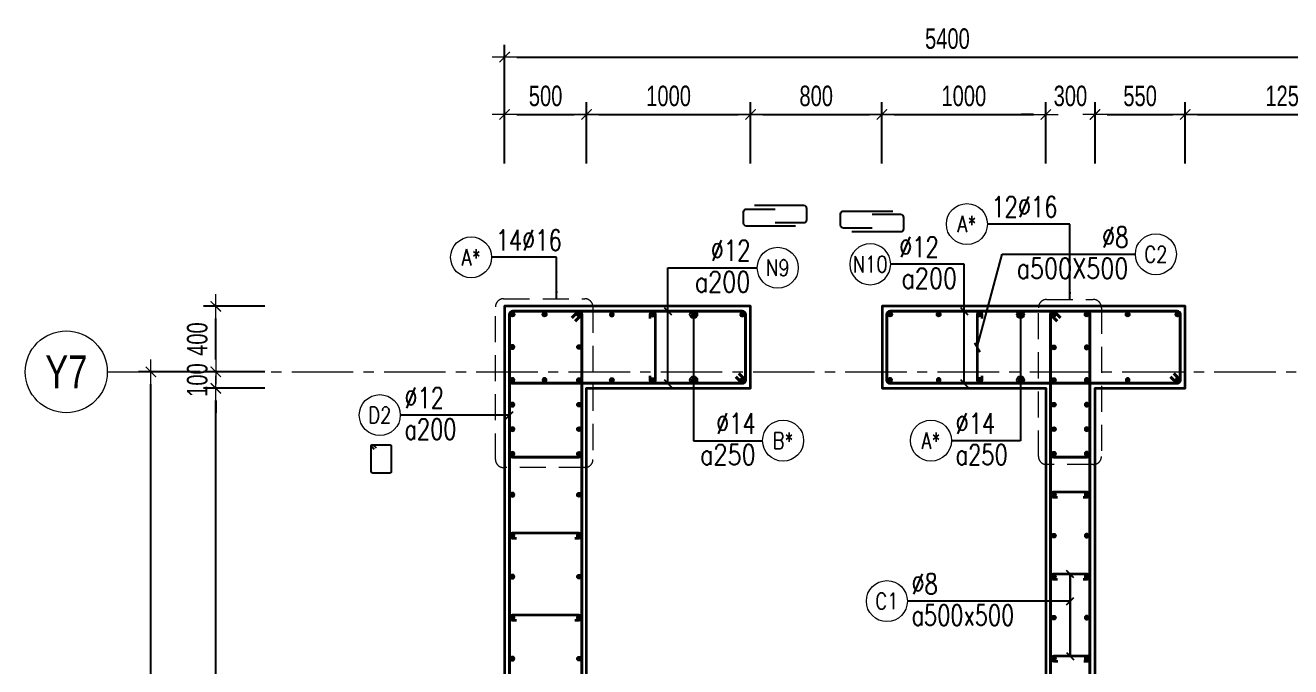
# Model space of a CAD drawing. Header units: millimetres. Extents: x 988833 to 1318015, y -9365 to 47591.
# Drawn here: x 1234151 to 1241867, y 42534 to 46448 of the extents above; entities that cross this region are included whole.
import ezdxf
from ezdxf.enums import TextEntityAlignment as Align

# ---------------------------------------------------------------- set-up
doc = ezdxf.new("R2010")
doc.units = ezdxf.units.MM
doc.header["$MEASUREMENT"] = 0
doc.linetypes.add('HIDDEN2', pattern=[4.7625, 3.175, -1.5875])
doc.linetypes.add('OF_Grid_1$0$CENTER2', pattern=[1.125, 0.75, -0.125, 0.125, -0.125])
doc.layers.get('0').update_dxf_attribs({"lineweight": 20})
doc.layers.get('Defpoints').update_dxf_attribs({"color": 151, "lineweight": 9})
for name, color, linetype, lineweight in [('KC-LEADER', 153, 'Continuous', 18), ('KC-THEP', 6, 'Continuous', 40), ('NDC_S_DIM', 1, 'Continuous', 15), ('NDC_S_HIDDEN', 8, 'HIDDEN2', 13), ('NDC_S_LEADER', 1, 'Continuous', 15), ('NDC_S_REBAR', 4, 'Continuous', 35), ('NDC_S_STIRRUP', 4, 'Continuous', 40), ('NDC_S_VN TEXT', 7, 'Continuous', 20), ('NDC_S_WALL', 6, 'Continuous', 35), ('OF_Core wall_1.2(B1-19F)$0$NDC_S_WALL', 6, 'Continuous', 35), ('OF_Grid_1$0$NDC_S_AXIS', 5, 'OF_Grid_1$0$CENTER2', 13), ('OF_Grid_1$0$NDC_S_SYMBOL', 1, 'Continuous', 15), ('OF_Grid_1$0$NDC_S_TEXT SYMBOL', 7, 'Continuous', 20)]:
    doc.layers.add(name, color=color, linetype=linetype, lineweight=lineweight)
doc.layers.add('Leader', color=6, linetype='Continuous')
doc.layers.add('Ligature', color=1, linetype='Continuous')
doc.styles.add('NDC_DIM', font='', dxfattribs={"width": 0.75})
doc.styles.add('NDC_EN TXT', font='romans.shx', dxfattribs={"width": 0.8})
doc.styles.add('OF_Grid_1$0$NDC_ANNO', font='', dxfattribs={"width": 0.8})
doc.styles.get('NDC_DIM').set_extended_font_data('Dotum')
doc.styles.get('OF_Grid_1$0$NDC_ANNO').set_extended_font_data('Dotum')
doc.dimstyles.new('NDC_dim_30', dxfattribs={"dimscale": 30, "dimtxt": 2.5, "dimasz": 1.5, "dimexe": 1.5, "dimexo": 2.5, "dimgap": 1, "dimtad": 1, "dimdec": 0, "dimzin": 0, "dimdsep": 46, "dimtxsty": 'NDC_DIM', "dimblk": 'DIMMARK', "dimcen": 0.09, "dimdle": 1.2, "dimclrd": 1, "dimclre": 1, "dimclrt": 3, "dimadec": 0, "dimazin": 0, "dimtfac": 1, "dimtdec": 0, "dimtix": 1, "dimtofl": 0, "dimtmove": 0, "dimatfit": 3, "dimfxl": 6, "dimfxlon": 1, "dimtolj": 1, "dimtzin": 0, "dimarcsym": 0})
doc.dimstyles.new('NDC_dim_50', dxfattribs={"dimscale": 50, "dimtxt": 2.5, "dimasz": 1.5, "dimexe": 1.5, "dimexo": 2.5, "dimgap": 1, "dimtad": 1, "dimdec": 0, "dimzin": 0, "dimdsep": 46, "dimtxsty": 'NDC_DIM', "dimblk": 'DIMMARK', "dimcen": 0.09, "dimdle": 1.2, "dimclrd": 1, "dimclre": 1, "dimclrt": 3, "dimadec": 0, "dimazin": 0, "dimtfac": 1, "dimtdec": 0, "dimtix": 1, "dimtofl": 0, "dimtmove": 0, "dimatfit": 3, "dimfxl": 6, "dimfxlon": 1, "dimtolj": 1, "dimtzin": 0, "dimarcsym": 0})

# ---------------------------------------------------------------- blocks, each defined once
blk = doc.blocks.new('THEP')
at = {"layer": 'KC-LEADER', "color": 6}
blk.add_circle((0, 0), 14, dxfattribs=at)
at = {"layer": 'KC-THEP'}
for p, q in [((-14, 0), (14, 0)), ((9.9, 9.9), (-9.9, -9.9)), ((-9.9, 9.9), (9.9, -9.9)), ((0, 14), (0, -14))]:
    blk.add_line(p, q, dxfattribs=at)
blk = doc.blocks.new('DIMMARK')
at = {"layer": 'NDC_S_DIM', "color": 1}
blk.add_line((-1.5, 0), (1, 0), dxfattribs=at)
at = {"layer": 'NDC_S_DIM', "color": 2, "const_width": 0.1}
blk.add_lwpolyline([(-0.42, -0.42), (0.42, 0.42)], dxfattribs=at)
blk = doc.blocks.new('*U13')
blk.add_circle((-2.5, 0), 2.5)
at = {"layer": 'NDC_S_VN TEXT', "color": 3, "style": 'NDC_EN TXT', "width": 0.75}
blk.add_attdef('DK1', (0.5, 0.85), '', height=2.5, dxfattribs=at)
at = {"layer": 'NDC_S_VN TEXT', "color": 7, "style": 'NDC_EN TXT', "width": 0.8}
blk.add_attdef('SH2', text='', height=2, dxfattribs=at).set_placement((-2.5, 0), align=Align.MIDDLE)
blk = doc.blocks.new('*U10')
blk.add_circle((2.5, 0), 2.5)
at = {"layer": 'NDC_S_VN TEXT', "color": 3, "style": 'NDC_EN TXT'}
for tag, width, p in [('DK2', 0.75, (-0.85, 0.85)), ('KC2', 0.8, (-0.85, -2.97))]:
    blk.add_attdef(tag, text='', height=2.5, dxfattribs=dict(at, width=width)).set_placement(p, align=Align.RIGHT)
at = {"layer": 'NDC_S_VN TEXT', "color": 7, "style": 'NDC_EN TXT', "width": 0.8}
blk.add_attdef('SH3', text='', height=2, dxfattribs=at).set_placement((2.5, 0), align=Align.MIDDLE)
blk = doc.blocks.new('*U11')
blk.add_circle((-2.5, 0), 2.5)
at = {"layer": 'NDC_S_VN TEXT', "color": 3, "style": 'NDC_EN TXT', "width": 0.75}
for tag, p in [('DK1', (0.5, 0.85)), ('KC1', (0.5, -2.97))]:
    blk.add_attdef(tag, p, '', height=2.5, dxfattribs=at)
at = {"layer": 'NDC_S_VN TEXT', "color": 7, "style": 'NDC_EN TXT', "width": 0.8}
blk.add_attdef('SH2', text='', height=2, dxfattribs=at).set_placement((-2.5, 0), align=Align.MIDDLE)
blk = doc.blocks.new('*U1029')
at = {"layer": 'KC-THEP', "rotation": 9.668564436380946}
blk.add_blockref('THEP', (-100, 0), dxfattribs=at)
at = {"layer": 'KC-THEP', "xscale": -1, "rotation": 350.3314355636191}
blk.add_blockref('THEP', (100, 0), dxfattribs=at)
blk = doc.blocks.new('*U1028')
at = {"layer": 'OF_Core wall_1.2(B1-19F)$0$NDC_S_WALL', "color": 0, "linetype": 'ByBlock', "lineweight": -2, "transparency": 16777216}
for p in [(0, 0), (0, -250), (0, -500), (0, -750), (0, -1000)]:
    blk.add_blockref('*U1029', p, dxfattribs=at)
blk = doc.blocks.new('A$C72321851')
at = {"layer": 'Ligature'}
for points in [[(-60.9, -129.3), (-60.9, 170.9, -0.414214), (-43.3, 188.5), (25.8, 188.5, -0.414214), (43.4, 170.9), (43.4, -4.3)], [(-39.7, -4.3), (-39.7, -179.5, 0.414214), (-22.1, -197.1), (47, -197.1, 0.414214), (64.6, -179.5), (64.6, 120.7)]]:
    blk.add_lwpolyline(points, format="xyb", dxfattribs=at)
blk = doc.blocks.new('*U12')
blk.add_circle((-2.5, 0), 2.5)
at = {"layer": 'NDC_S_VN TEXT', "color": 3, "style": 'NDC_EN TXT', "width": 0.75}
for tag, p in [('DK1', (0.5, 0.85)), ('KC1', (0.5, -2.97))]:
    blk.add_attdef(tag, p, '', height=2.5, dxfattribs=at)
at = {"layer": 'NDC_S_VN TEXT', "color": 7, "style": 'NDC_EN TXT', "width": 0.8}
blk.add_attdef('SH2', text='', height=2, dxfattribs=at).set_placement((-2.5, 0), align=Align.MIDDLE)
blk = doc.blocks.new('*U55')
at = {"layer": 'OF_Grid_1$0$NDC_S_SYMBOL'}
blk.add_line((5, 0), (9, 0), dxfattribs=at)
blk.add_circle((0, 0), 5, dxfattribs=at)
at = {"layer": 'OF_Grid_1$0$NDC_S_TEXT SYMBOL', "color": 7, "style": 'OF_Grid_1$0$NDC_ANNO', "width": 0.8}
blk.add_attdef('GRID', text='', height=4, rotation=270, dxfattribs=at).set_placement((0, 0), align=Align.MIDDLE)
blk = doc.blocks.new('*D1110')
at = {"layer": 'Defpoints', "color": 0, "ltscale": 200, "transparency": 16777216}
for p in [(1242473.6, 46253.2), (1237073.6, 44729.1), (1242473.6, 44111.5)]:
    blk.add_point(p, dxfattribs=at)
at = {"layer": 'NDC_S_DIM', "color": 1, "lineweight": -2, "ltscale": 200, "transparency": 16777216}
for p, q in [((1237073.6, 45953.2), (1237073.6, 46328.2)), ((1242473.6, 45953.2), (1242473.6, 46328.2)), ((1237148.6, 46253.2), (1242398.6, 46253.2))]:
    blk.add_line(p, q, dxfattribs=at)
at = {"layer": 'NDC_S_DIM', "color": 1, "lineweight": -2, "ltscale": 200, "transparency": 16777216, "xscale": 75, "yscale": 75, "zscale": 75, "rotation": 180}
blk.add_blockref('DIMMARK', (1237073.6, 46253.2), dxfattribs=at)
at = {"layer": 'NDC_S_DIM', "color": 1, "lineweight": -2, "ltscale": 200, "transparency": 16777216, "xscale": 75, "yscale": 75, "zscale": 75}
blk.add_blockref('DIMMARK', (1242473.6, 46253.2), dxfattribs=at)
at = {"layer": 'NDC_S_DIM', "color": 3, "ltscale": 200, "transparency": 16777216, "insert": (1239773.6, 46365.8), "char_height": 125, "attachment_point": 5, "style": 'NDC_DIM'}
blk.add_mtext('\\A1;5400', dxfattribs=at)
blk = doc.blocks.new('*D1112')
at = {"layer": 'Defpoints', "color": 0, "ltscale": 200, "transparency": 16777216}
for p in [(1234916.3, 44332.9), (1237317.1, 44332.9), (1237317.2, 32733.2)]:
    blk.add_point(p, dxfattribs=at)
at = {"layer": 'NDC_S_DIM', "color": 1, "lineweight": -2, "ltscale": 200, "transparency": 16777216}
for p, q in [((1235216.3, 44332.9), (1234841.3, 44332.9)), ((1234916.3, 32808.2), (1234916.3, 44257.9)), ((1235216.3, 32733.2), (1234841.3, 32733.2))]:
    blk.add_line(p, q, dxfattribs=at)
at = {"layer": 'NDC_S_DIM', "color": 1, "lineweight": -2, "ltscale": 200, "transparency": 16777216, "xscale": 75, "yscale": 75, "zscale": 75}
for p, rotation in [((1234916.3, 44332.9), 90), ((1234916.3, 32733.2), 270)]:
    blk.add_blockref('DIMMARK', p, dxfattribs=dict(at, rotation=rotation))
at = {"layer": 'NDC_S_DIM', "color": 3, "ltscale": 200, "transparency": 16777216, "insert": (1234803.7, 38533.1), "char_height": 125, "attachment_point": 5, "rotation": 90, "style": 'NDC_DIM'}
blk.add_mtext('\\A1;11600', dxfattribs=at)
blk = doc.blocks.new('*D1072')
at = {"layer": 'Defpoints', "color": 0, "ltscale": 200, "transparency": 16777216}
for p in [(1237573.6, 45903.5), (1237073.6, 44432.9), (1237573.6, 44232.9)]:
    blk.add_point(p, dxfattribs=at)
at = {"layer": 'NDC_S_DIM', "color": 1, "lineweight": -2, "ltscale": 200, "transparency": 16777216}
for p, q in [((1237073.6, 45603.5), (1237073.6, 45978.5)), ((1237573.6, 45603.5), (1237573.6, 45978.5)), ((1237148.6, 45903.5), (1237498.6, 45903.5))]:
    blk.add_line(p, q, dxfattribs=at)
at = {"layer": 'NDC_S_DIM', "color": 1, "lineweight": -2, "ltscale": 200, "transparency": 16777216, "xscale": 75, "yscale": 75, "zscale": 75, "rotation": 180}
blk.add_blockref('DIMMARK', (1237073.6, 45903.5), dxfattribs=at)
at = {"layer": 'NDC_S_DIM', "color": 1, "lineweight": -2, "ltscale": 200, "transparency": 16777216, "xscale": 75, "yscale": 75, "zscale": 75}
blk.add_blockref('DIMMARK', (1237573.6, 45903.5), dxfattribs=at)
at = {"layer": 'NDC_S_DIM', "color": 3, "ltscale": 200, "transparency": 16777216, "insert": (1237323.6, 46016.1), "char_height": 125, "attachment_point": 5, "style": 'NDC_DIM'}
blk.add_mtext('\\A1;500', dxfattribs=at)
blk = doc.blocks.new('*D1073')
at = {"layer": 'Defpoints', "color": 0, "ltscale": 200, "transparency": 16777216}
for p in [(1238573.5, 45903.5), (1237573.6, 44232.9), (1238573.5, 44232.9)]:
    blk.add_point(p, dxfattribs=at)
at = {"layer": 'NDC_S_DIM', "color": 1, "lineweight": -2, "ltscale": 200, "transparency": 16777216}
for p, q in [((1237573.6, 45603.5), (1237573.6, 45978.5)), ((1238573.5, 45603.5), (1238573.5, 45978.5)), ((1237648.6, 45903.5), (1238498.5, 45903.5))]:
    blk.add_line(p, q, dxfattribs=at)
at = {"layer": 'NDC_S_DIM', "color": 1, "lineweight": -2, "ltscale": 200, "transparency": 16777216, "xscale": 75, "yscale": 75, "zscale": 75, "rotation": 180}
blk.add_blockref('DIMMARK', (1237573.6, 45903.5), dxfattribs=at)
at = {"layer": 'NDC_S_DIM', "color": 1, "lineweight": -2, "ltscale": 200, "transparency": 16777216, "xscale": 75, "yscale": 75, "zscale": 75}
blk.add_blockref('DIMMARK', (1238573.5, 45903.5), dxfattribs=at)
at = {"layer": 'NDC_S_DIM', "color": 3, "ltscale": 200, "transparency": 16777216, "insert": (1238073.5, 46016.1), "char_height": 125, "attachment_point": 5, "style": 'NDC_DIM'}
blk.add_mtext('\\A1;1000', dxfattribs=at)
blk = doc.blocks.new('*D1074')
at = {"layer": 'Defpoints', "color": 0, "ltscale": 200, "transparency": 16777216}
for p in [(1239373.8, 45903.5), (1238573.5, 44232.9), (1239373.8, 44232.9)]:
    blk.add_point(p, dxfattribs=at)
at = {"layer": 'NDC_S_DIM', "color": 1, "lineweight": -2, "ltscale": 200, "transparency": 16777216}
for p, q in [((1238573.5, 45603.5), (1238573.5, 45978.5)), ((1239373.8, 45603.5), (1239373.8, 45978.5)), ((1238648.5, 45903.5), (1239298.8, 45903.5))]:
    blk.add_line(p, q, dxfattribs=at)
at = {"layer": 'NDC_S_DIM', "color": 1, "lineweight": -2, "ltscale": 200, "transparency": 16777216, "xscale": 75, "yscale": 75, "zscale": 75, "rotation": 180}
blk.add_blockref('DIMMARK', (1238573.5, 45903.5), dxfattribs=at)
at = {"layer": 'NDC_S_DIM', "color": 1, "lineweight": -2, "ltscale": 200, "transparency": 16777216, "xscale": 75, "yscale": 75, "zscale": 75}
blk.add_blockref('DIMMARK', (1239373.8, 45903.5), dxfattribs=at)
at = {"layer": 'NDC_S_DIM', "color": 3, "ltscale": 200, "transparency": 16777216, "insert": (1238973.6, 46016.1), "char_height": 125, "attachment_point": 5, "style": 'NDC_DIM'}
blk.add_mtext('\\A1;800', dxfattribs=at)
blk = doc.blocks.new('*D1075')
at = {"layer": 'Defpoints', "color": 0, "ltscale": 200, "transparency": 16777216}
for p in [(1240373.6, 45903.5), (1239373.8, 44232.9), (1240373.6, 44232.9)]:
    blk.add_point(p, dxfattribs=at)
at = {"layer": 'NDC_S_DIM', "color": 1, "lineweight": -2, "ltscale": 200, "transparency": 16777216}
for p, q in [((1239373.8, 45603.5), (1239373.8, 45978.5)), ((1240373.6, 45603.5), (1240373.6, 45978.5)), ((1239448.8, 45903.5), (1240298.6, 45903.5))]:
    blk.add_line(p, q, dxfattribs=at)
at = {"layer": 'NDC_S_DIM', "color": 1, "lineweight": -2, "ltscale": 200, "transparency": 16777216, "xscale": 75, "yscale": 75, "zscale": 75, "rotation": 180}
blk.add_blockref('DIMMARK', (1239373.8, 45903.5), dxfattribs=at)
at = {"layer": 'NDC_S_DIM', "color": 1, "lineweight": -2, "ltscale": 200, "transparency": 16777216, "xscale": 75, "yscale": 75, "zscale": 75}
blk.add_blockref('DIMMARK', (1240373.6, 45903.5), dxfattribs=at)
at = {"layer": 'NDC_S_DIM', "color": 3, "ltscale": 200, "transparency": 16777216, "insert": (1239873.7, 46016.1), "char_height": 125, "attachment_point": 5, "style": 'NDC_DIM'}
blk.add_mtext('\\A1;1000', dxfattribs=at)
blk = doc.blocks.new('*D1076')
at = {"layer": 'Defpoints', "color": 0, "ltscale": 200, "transparency": 16777216}
for p in [(1240673.6, 45903.5), (1240373.6, 44232.9), (1240673.6, 44232.9)]:
    blk.add_point(p, dxfattribs=at)
at = {"layer": 'NDC_S_DIM', "color": 1, "lineweight": -2, "ltscale": 200, "transparency": 16777216}
for p, q in [((1240373.6, 45603.5), (1240373.6, 45978.5)), ((1240673.6, 45603.5), (1240673.6, 45978.5)), ((1240298.6, 45903.5), (1240223.6, 45903.5)), ((1240748.6, 45903.5), (1240823.6, 45903.5))]:
    blk.add_line(p, q, dxfattribs=at)
at = {"layer": 'NDC_S_DIM', "color": 1, "lineweight": -2, "ltscale": 200, "transparency": 16777216, "xscale": 75, "yscale": 75, "zscale": 75}
blk.add_blockref('DIMMARK', (1240373.6, 45903.5), dxfattribs=at)
at = {"layer": 'NDC_S_DIM', "color": 1, "lineweight": -2, "ltscale": 200, "transparency": 16777216, "xscale": 75, "yscale": 75, "zscale": 75, "rotation": 180}
blk.add_blockref('DIMMARK', (1240673.6, 45903.5), dxfattribs=at)
at = {"layer": 'NDC_S_DIM', "color": 3, "ltscale": 200, "transparency": 16777216, "insert": (1240523.6, 46016.1), "char_height": 125, "attachment_point": 5, "style": 'NDC_DIM'}
blk.add_mtext('\\A1;300', dxfattribs=at)
blk = doc.blocks.new('*D1077')
at = {"layer": 'Defpoints', "color": 0, "ltscale": 200, "transparency": 16777216}
for p in [(1241223.6, 45903.5), (1240673.6, 44232.9), (1241223.6, 44232.9)]:
    blk.add_point(p, dxfattribs=at)
at = {"layer": 'NDC_S_DIM', "color": 1, "lineweight": -2, "ltscale": 200, "transparency": 16777216}
for p, q in [((1240673.6, 45603.5), (1240673.6, 45978.5)), ((1241223.6, 45603.5), (1241223.6, 45978.5)), ((1240748.6, 45903.5), (1241148.6, 45903.5))]:
    blk.add_line(p, q, dxfattribs=at)
at = {"layer": 'NDC_S_DIM', "color": 1, "lineweight": -2, "ltscale": 200, "transparency": 16777216, "xscale": 75, "yscale": 75, "zscale": 75, "rotation": 180}
blk.add_blockref('DIMMARK', (1240673.6, 45903.5), dxfattribs=at)
at = {"layer": 'NDC_S_DIM', "color": 1, "lineweight": -2, "ltscale": 200, "transparency": 16777216, "xscale": 75, "yscale": 75, "zscale": 75}
blk.add_blockref('DIMMARK', (1241223.6, 45903.5), dxfattribs=at)
at = {"layer": 'NDC_S_DIM', "color": 3, "ltscale": 200, "transparency": 16777216, "insert": (1240948.6, 46016.1), "char_height": 125, "attachment_point": 5, "style": 'NDC_DIM'}
blk.add_mtext('\\A1;550', dxfattribs=at)
blk = doc.blocks.new('*D1078')
at = {"layer": 'Defpoints', "color": 0, "ltscale": 200, "transparency": 16777216}
for p in [(1242473.6, 45903.5), (1242473.6, 44332.9), (1241223.6, 44232.9)]:
    blk.add_point(p, dxfattribs=at)
at = {"layer": 'NDC_S_DIM', "color": 1, "lineweight": -2, "ltscale": 200, "transparency": 16777216}
for p, q in [((1241223.6, 45603.5), (1241223.6, 45978.5)), ((1242473.6, 45603.5), (1242473.6, 45978.5)), ((1241298.6, 45903.5), (1242398.6, 45903.5))]:
    blk.add_line(p, q, dxfattribs=at)
at = {"layer": 'NDC_S_DIM', "color": 1, "lineweight": -2, "ltscale": 200, "transparency": 16777216, "xscale": 75, "yscale": 75, "zscale": 75, "rotation": 180}
blk.add_blockref('DIMMARK', (1241223.6, 45903.5), dxfattribs=at)
at = {"layer": 'NDC_S_DIM', "color": 1, "lineweight": -2, "ltscale": 200, "transparency": 16777216, "xscale": 75, "yscale": 75, "zscale": 75}
blk.add_blockref('DIMMARK', (1242473.6, 45903.5), dxfattribs=at)
at = {"layer": 'NDC_S_DIM', "color": 3, "ltscale": 200, "transparency": 16777216, "insert": (1241848.6, 46016.1), "char_height": 125, "attachment_point": 5, "style": 'NDC_DIM'}
blk.add_mtext('\\A1;1250', dxfattribs=at)
blk = doc.blocks.new('*D1090')
at = {"layer": 'Defpoints', "color": 0, "ltscale": 200, "transparency": 16777216}
for p in [(1235312.4, 44232.9), (1237573.6, 44232.9), (1237573.6, 40182.9)]:
    blk.add_point(p, dxfattribs=at)
at = {"layer": 'NDC_S_DIM', "color": 1, "lineweight": -2, "ltscale": 200, "transparency": 16777216}
for p, q in [((1235612.4, 44232.9), (1235237.4, 44232.9)), ((1235312.4, 40257.9), (1235312.4, 44157.9)), ((1235612.4, 40182.9), (1235237.4, 40182.9))]:
    blk.add_line(p, q, dxfattribs=at)
at = {"layer": 'NDC_S_DIM', "color": 1, "lineweight": -2, "ltscale": 200, "transparency": 16777216, "xscale": 75, "yscale": 75, "zscale": 75}
for p, rotation in [((1235312.4, 44232.9), 90), ((1235312.4, 40182.9), 270)]:
    blk.add_blockref('DIMMARK', p, dxfattribs=dict(at, rotation=rotation))
at = {"layer": 'NDC_S_DIM', "color": 3, "ltscale": 200, "transparency": 16777216, "insert": (1235199.9, 42207.9), "char_height": 125, "attachment_point": 5, "rotation": 90, "style": 'NDC_DIM'}
blk.add_mtext('\\A1;4050', dxfattribs=at)
blk = doc.blocks.new('*D1091')
at = {"layer": 'Defpoints', "color": 0, "ltscale": 200, "transparency": 16777216}
for p in [(1235312.4, 44332.9), (1237612.4, 44332.9), (1237573.6, 44232.9)]:
    blk.add_point(p, dxfattribs=at)
at = {"layer": 'NDC_S_DIM', "color": 1, "lineweight": -2, "ltscale": 200, "transparency": 16777216}
for p, q in [((1235312.4, 44407.9), (1235312.4, 44482.9)), ((1235612.4, 44332.9), (1235237.4, 44332.9)), ((1235612.4, 44232.9), (1235237.4, 44232.9)), ((1235312.4, 44157.9), (1235312.4, 44082.9))]:
    blk.add_line(p, q, dxfattribs=at)
at = {"layer": 'NDC_S_DIM', "color": 1, "lineweight": -2, "ltscale": 200, "transparency": 16777216, "xscale": 75, "yscale": 75, "zscale": 75}
for p, rotation in [((1235312.4, 44332.9), 270), ((1235312.4, 44232.9), 90)]:
    blk.add_blockref('DIMMARK', p, dxfattribs=dict(at, rotation=rotation))
at = {"layer": 'NDC_S_DIM', "color": 3, "ltscale": 200, "transparency": 16777216, "insert": (1235199.9, 44282.9), "char_height": 125, "attachment_point": 5, "rotation": 90, "style": 'NDC_DIM'}
blk.add_mtext('\\A1;100', dxfattribs=at)
blk = doc.blocks.new('*D1092')
at = {"layer": 'Defpoints', "color": 0, "ltscale": 200, "transparency": 16777216}
for p in [(1235312.4, 44732.9), (1237599.1, 44732.9), (1237612.4, 44332.9)]:
    blk.add_point(p, dxfattribs=at)
at = {"layer": 'NDC_S_DIM', "color": 1, "lineweight": -2, "ltscale": 200, "transparency": 16777216}
for p, q in [((1235612.4, 44732.9), (1235237.4, 44732.9)), ((1235312.4, 44407.9), (1235312.4, 44657.9)), ((1235612.4, 44332.9), (1235237.4, 44332.9))]:
    blk.add_line(p, q, dxfattribs=at)
at = {"layer": 'NDC_S_DIM', "color": 1, "lineweight": -2, "ltscale": 200, "transparency": 16777216, "xscale": 75, "yscale": 75, "zscale": 75}
for p, rotation in [((1235312.4, 44732.9), 90), ((1235312.4, 44332.9), 270)]:
    blk.add_blockref('DIMMARK', p, dxfattribs=dict(at, rotation=rotation))
at = {"layer": 'NDC_S_DIM', "color": 3, "ltscale": 200, "transparency": 16777216, "insert": (1235199.9, 44532.9), "char_height": 125, "attachment_point": 5, "rotation": 90, "style": 'NDC_DIM'}
blk.add_mtext('\\A1;400', dxfattribs=at)

msp = doc.modelspace()

# ---------------------------------------------------------------- linework, layer by layer
at = {"layer": 'Ligature'}
msp.add_lwpolyline([(1236279.2, 43858.7), (1236263.3, 43874.7, -0.668179), (1236269.1, 43888.6), (1236373.7, 43888.6, -0.414214), (1236381.8, 43880.4), (1236381.8, 43723.3, -0.414214), (1236373.7, 43715.2), (1236269.1, 43715.2, -0.414214), (1236260.9, 43723.3), (1236260.9, 43880.4, -0.668179), (1236274.8, 43886.2), (1236290.8, 43870.2)], format="xyb", dxfattribs=at)
at = {"layer": 'NDC_S_HIDDEN', "ltscale": 50}
for points in [[(1237067.6, 44779.1), (1237562.4, 44779.1, -0.414214), (1237612.4, 44729.1), (1237612.4, 43799, -0.414214), (1237562.4, 43749), (1237067.6, 43749, -0.414214), (1237017.6, 43799), (1237017.6, 44729.1, -0.414214)], [(1240378.6, 44774.5), (1240662.9, 44774.5, -0.414214), (1240712.9, 44724.5), (1240712.9, 43817.1, -0.414214), (1240662.9, 43767.1), (1240378.6, 43767.1, -0.414214), (1240328.6, 43817.1), (1240328.6, 44724.5, -0.414214)]]:
    msp.add_lwpolyline(points, format="xyb", close=True, dxfattribs=at)
at = {"layer": 'NDC_S_REBAR'}
for points in [[(1237962.1, 44657.9), (1237962.1, 44682.9, -1), (1237992.1, 44682.9), (1237992.1, 44282.9, -1), (1237962.1, 44282.9), (1237962.1, 44307.9)], [(1239985.1, 44657.9), (1239985.1, 44682.9, 1), (1239955.1, 44682.9), (1239955.1, 44282.9, 1), (1239985.1, 44282.9), (1239985.1, 44307.9)], [(1240601, 43568.1), (1240626, 43568.1, 1), (1240626, 43598.1), (1240419, 43598.1, 1), (1240419, 43568.1), (1240444, 43568.1)], [(1237502.1, 43317.9), (1237527.1, 43317.9, 1), (1237527.1, 43347.9), (1237121.7, 43347.9, 1), (1237121.7, 43317.9), (1237146.7, 43317.9)], [(1240601, 43068.1), (1240626, 43068.1, 1), (1240626, 43098.1), (1240419, 43098.1, 1), (1240419, 43068.1), (1240444, 43068.1)], [(1237502.1, 42817.9), (1237527.1, 42817.9, 1), (1237527.1, 42847.9), (1237121.7, 42847.9, 1), (1237121.7, 42817.9), (1237146.7, 42817.9)], [(1240604.9, 42568.1), (1240629.9, 42568.1, 1), (1240629.9, 42598.1), (1240422.8, 42598.1, 1), (1240422.8, 42568.1), (1240447.8, 42568.1)]]:
    msp.add_lwpolyline(points, format="xyb", dxfattribs=at)
at = {"layer": 'NDC_S_STIRRUP'}
for points in [[(1237503.6, 44642.9), (1237543.6, 44682.9, 0.414214), (1237523.6, 44702.9), (1237123.6, 44702.9, 0.414214), (1237103.6, 44682.9), (1237103.6, 43833.1, 0.414214), (1237123.6, 43813.1), (1237523.6, 43813.1, 0.414214), (1237543.6, 43833.1), (1237543.6, 44682.9, 0.414214), (1237523.6, 44702.9), (1237483.6, 44662.9)], [(1237113.6, 35164.3), (1237103.6, 35134.3), (1237103.6, 44682.9, -0.414214), (1237123.6, 44702.9), (1237523.6, 44702.9, -0.414214), (1237543.6, 44682.9), (1237543.6, 41433.6), (1237543.6, 41433.6)], [(1238482.5, 44302.9), (1238522.5, 44262.9, 0.414214), (1238542.5, 44282.9), (1238542.5, 44682.9, 0.414214), (1238522.5, 44702.9), (1237123.6, 44702.9, 0.414214), (1237103.6, 44682.9), (1237103.6, 44282.9, 0.414214), (1237123.6, 44262.9), (1238522.5, 44262.9, 0.414214), (1238542.5, 44282.9), (1238502.5, 44322.9)], [(1241133.6, 44302.9), (1241173.6, 44262.9, 0.414214), (1241193.6, 44282.9), (1241193.6, 44682.9, 0.414214), (1241173.6, 44702.9), (1239424.8, 44702.9, 0.414214), (1239404.8, 44682.9), (1239404.8, 44282.9, 0.414214), (1239424.8, 44262.9), (1241173.6, 44262.9, 0.414214), (1241193.6, 44282.9), (1241153.6, 44322.9)], [(1240442.8, 44642.9), (1240402.8, 44682.9, -0.414214), (1240422.8, 44702.9), (1240622.8, 44702.9, -0.414214), (1240642.8, 44682.9), (1240642.8, 43833.1, -0.414214), (1240622.8, 43813.1), (1240422.8, 43813.1, -0.414214), (1240402.8, 43833.1), (1240402.8, 44682.9, -0.414214), (1240422.8, 44702.9), (1240462.8, 44662.9)], [(1240442.8, 34322.9), (1240402.8, 34282.9, 0.414214), (1240422.8, 34262.9), (1240622.8, 34262.9, 0.414214), (1240642.8, 34282.9), (1240642.8, 44682.9, 0.414214), (1240622.8, 44702.9), (1240422.8, 44702.9, 0.414214), (1240402.8, 44682.9), (1240402.8, 34282.9, 0.414214), (1240422.8, 34262.9), (1240462.8, 34302.9)]]:
    msp.add_lwpolyline(points, format="xyb", dxfattribs=at)
at = {"layer": 'NDC_S_WALL', "ltscale": 200}
msp.add_lwpolyline([(1240673.6, 34232.9), (1240673.6, 44232.9), (1241223.6, 44232.9), (1241223.6, 44732.9), (1239374.8, 44732.9), (1239374.8, 44732.9), (1239374.8, 44232.9), (1239374.8, 44232.9), (1240373.6, 44232.9), (1240373.6, 44232.9), (1240373.6, 40182.9), (1237573.6, 40182.9), (1237573.6, 44232.9), (1238572.5, 44232.9), (1238572.5, 44232.9), (1238572.5, 44732.9), (1238572.5, 44732.9), (1237073.6, 44732.9), (1237073.6, 32332.9)], dxfattribs=at)
at = {"layer": 'OF_Grid_1$0$NDC_S_AXIS', "ltscale": 500}
msp.add_line((1234651, 44332.9), (1260702.5, 44332.9), dxfattribs=at)

# ---------------------------------------------------------------- block references
at = {"layer": 'KC-THEP'}
for p, rotation in [((1237121.7, 44682.9), 189.6685644363809), ((1237317.3, 44682.9), 189.6685644363809), ((1239424.8, 44682.9), 189.6685644363809), ((1239720.1, 44682.9), 189.6685644363809), ((1239970.1, 44682.9), 189.6685644363809), ((1240220.1, 44682.9), 189.6685644363809), ((1240622.8, 44682.9), 189.6685644363809), ((1240872.8, 44682.9), 189.6685644363809), ((1241177.3, 44682.9), 189.6685644363809), ((1237527.1, 44484.6), 9.668564436380946), ((1240422.8, 44482), 9.668564436380946), ((1237527.1, 44282.9), 9.668564436380946), ((1237727.1, 44282.9), 9.668564436380946), ((1237977.1, 44282.9), 9.668564436380946), ((1238227.1, 44282.9), 9.668564436380946), ((1238522.5, 44282.9), 9.668564436380946), ((1240422.8, 44282.9), 9.668564436380946), ((1237527.1, 44132.9), 9.668564436380946), ((1240422.8, 44132.9), 9.668564436380946), ((1237527.1, 43982.9), 9.668564436380946), ((1240422.8, 43982.9), 9.668564436380946), ((1237527.1, 43832.9), 9.668564436380926), ((1240422.8, 43833.1), 9.668564436380946), ((1237527.1, 43582.9), 9.668564436380926), ((1237527.1, 43332.9), 9.668564436380926), ((1237527.1, 43082.9), 9.668564436380926), ((1237527.1, 42832.9), 9.668564436380926), ((1237527.1, 42582.9), 9.668564436380926)]:
    msp.add_blockref('THEP', p, dxfattribs=dict(at, rotation=rotation))
at = {"layer": 'KC-THEP', "xscale": -1}
for p, rotation in [((1237527.1, 44682.9), 170.331435563619), ((1237727.1, 44682.9), 170.331435563619), ((1237977.1, 44682.9), 170.331435563619), ((1238227.1, 44682.9), 170.331435563619), ((1238522.5, 44682.9), 170.331435563619), ((1240422.8, 44682.9), 170.331435563619), ((1237121.7, 44484.6), 350.3314355636191), ((1240622.8, 44482), 350.3314355636191), ((1237121.7, 44282.9), 350.3314355636191), ((1237317.3, 44282.9), 350.3314355636191), ((1239424.8, 44282.9), 350.3314355636191), ((1239720.1, 44282.9), 350.3314355636191), ((1239970.1, 44282.9), 350.3314355636191), ((1240220.1, 44282.9), 350.3314355636191), ((1240622.8, 44282.9), 350.3314355636191), ((1240872.8, 44282.9), 350.3314355636191), ((1241177.3, 44282.9), 350.3314355636191), ((1237121.7, 44132.9), 350.3314355636191), ((1240622.8, 44132.9), 350.3314355636191), ((1237121.7, 43982.9), 350.3314355636191), ((1240622.8, 43982.9), 350.3314355636191), ((1237121.7, 43832.9), 350.3314355636192), ((1240622.8, 43833.1), 350.3314355636191), ((1237121.7, 43582.9), 350.3314355636192), ((1237121.7, 43332.9), 350.3314355636192), ((1237121.7, 43082.9), 350.3314355636192), ((1237121.7, 42832.9), 350.3314355636192), ((1237121.7, 42582.9), 350.3314355636192)]:
    msp.add_blockref('THEP', p, dxfattribs=dict(at, rotation=rotation))
at = {"layer": 'Leader', "rotation": 89.99999999999997}
msp.add_blockref('A$C72321851', (1238719, 45283.1), dxfattribs=at)
at = {"layer": 'Leader', "xscale": -1, "rotation": 270.0000000000001}
msp.add_blockref('A$C72321851', (1239319.5, 45249.4), dxfattribs=at)
at = {"layer": 'NDC_S_VN TEXT', "xscale": 50, "yscale": 50, "zscale": 50}
for name, p, values in [('*U13', (1240017.3, 45234.6), {'SH2': 'A*', 'DK1': '12%%C16'}), ('*U10', (1240919.5, 45050.3), {'SH3': 'C2', 'DK2': '%%c8', 'KC2': 'a500X500'}), ('*U13', (1236994.6, 45031.8), {'SH2': 'A*', 'DK1': '14%%C16'}), ('*U10', (1238614.3, 44968.2), {'SH3': 'N9', 'DK2': '%%C12', 'KC2': 'a200'}), ('*U11', (1236437.7, 44069.1), {'SH2': 'D2', 'DK1': '%%C12', 'KC1': 'a200'}), ('*U10', (1238646.8, 43913.2), {'SH3': 'B*', 'DK2': '%%C14', 'KC2': 'a250'}), ('*U11', (1239798.5, 43913.2), {'SH2': 'A*', 'DK1': '%%C14', 'KC1': 'a250'}), ('*U12', (1239529.5, 42933.8), {'SH2': 'C1', 'DK1': '%%c8', 'KC1': 'a500x500'})]:
    msp.add_blockref(name, p, dxfattribs=at).add_auto_attribs(values)
at = {"layer": 'NDC_S_VN TEXT'}
ref = msp.add_blockref('*U10', (1239427.8, 44989.8), dxfattribs=dict(at, xscale=-50, yscale=50, zscale=50))
ref.add_attrib('SH3', 'N10', dxfattribs={"color": 7, "height": 100, "style": 'NDC_EN TXT', "width": 0.8}).set_placement((1239302.8, 44989.8), align=Align.MIDDLE)
ref.add_attrib('DK2', '%%C12', dxfattribs={"color": 3, "height": 125, "style": 'NDC_EN TXT', "width": 0.75}).set_placement((1239720.3, 45032.1), align=Align.RIGHT)
ref.add_attrib('KC2', 'a200', dxfattribs={"color": 3, "height": 125, "style": 'NDC_EN TXT', "width": 0.8}).set_placement((1239832.2, 44841.2), align=Align.RIGHT)
at = {"layer": 'OF_Core wall_1.2(B1-19F)$0$NDC_S_WALL'}
msp.add_blockref('*U1028', (1240522.8, 43583.1), dxfattribs=at)
at = {"layer": 'OF_Grid_1$0$NDC_S_AXIS'}
ref = msp.add_blockref('*U55', (1234401, 44332.9), dxfattribs=dict(at, xscale=50, yscale=50, zscale=50))
ref.add_attrib('GRID', 'Y7', dxfattribs={"layer": 'OF_Grid_1$0$NDC_S_TEXT SYMBOL', "color": 7, "height": 200, "style": 'OF_Grid_1$0$NDC_ANNO', "width": 0.8}).set_placement((1234401, 44332.9), align=Align.MIDDLE)

# ---------------------------------------------------------------- dimensions: what is measured, and where the dimension line sits
at = {"layer": 'NDC_S_DIM', "ltscale": 200}
dim = msp.add_linear_dim(base=(1242473.6, 46253.2), p1=(1237073.6, 44729.1), p2=(1242473.6, 44111.5), dimstyle='NDC_dim_50', dxfattribs=at)
dim.commit()
dim.dimension.update_dxf_attribs({"geometry": '*D1110', "text_midpoint": (1239773.6, 46365.8)})
for base, p1, p2, picture, middle in [((1237573.6, 45903.5), (1237073.6, 44432.9), (1237573.6, 44232.9), '*D1072', (1237323.6, 46016.1)), ((1238573.5, 45903.5), (1237573.6, 44232.9), (1238573.5, 44232.9), '*D1073', (1238073.5, 46016.1)), ((1239373.8, 45903.5), (1238573.5, 44232.9), (1239373.8, 44232.9), '*D1074', (1238973.6, 46016.1)), ((1240373.6, 45903.5), (1239373.8, 44232.9), (1240373.6, 44232.9), '*D1075', (1239873.7, 46016.1)), ((1240673.6, 45903.5), (1240373.6, 44232.9), (1240673.6, 44232.9), '*D1076', (1240523.6, 46016.1)), ((1241223.6, 45903.5), (1240673.6, 44232.9), (1241223.6, 44232.9), '*D1077', (1240948.6, 46016.1)), ((1242473.6, 45903.5), (1241223.6, 44232.9), (1242473.6, 44332.9), '*D1078', (1241848.6, 46016.1))]:
    dim = msp.add_linear_dim(base=base, p1=p1, p2=p2, dimstyle='NDC_dim_50', override={"dimtmove": 1}, dxfattribs=at)
    dim.commit()
    dim.dimension.update_dxf_attribs({"geometry": picture, "text_midpoint": middle})
for base, p1, p2, picture, middle in [((1235312.4, 44732.9), (1237612.4, 44332.9), (1237599.1, 44732.9), '*D1092', (1235199.9, 44532.9)), ((1235312.4, 44332.9), (1237573.6, 44232.9), (1237612.4, 44332.9), '*D1091', (1235199.9, 44282.9)), ((1234916.3, 44332.9), (1237317.2, 32733.2), (1237317.1, 44332.9), '*D1112', (1234803.7, 38533.1)), ((1235312.4, 44232.9), (1237573.6, 40182.9), (1237573.6, 44232.9), '*D1090', (1235199.9, 42207.9))]:
    dim = msp.add_linear_dim(base=base, p1=p1, p2=p2, angle=90, dimstyle='NDC_dim_50', override={"dimtmove": 1}, dxfattribs=at)
    dim.commit()
    dim.dimension.update_dxf_attribs({"geometry": picture, "text_midpoint": middle})

# ---------------------------------------------------------------- leaders
at = {"layer": 'NDC_S_LEADER'}
for points, override in [([(1240520.7, 44774.5), (1240520.7, 45234.6), (1240021.2, 45234.6)], {"dimgap": 1, "dimtad": 0}), ([(1237390.3, 44779.1), (1237390.3, 45031.8), (1236994.6, 45031.8)], {"dimtad": 0}), ([(1239875.2, 44262.9), (1239875.2, 44989.6), (1239427.8, 44989.6)], {"dimgap": 1, "dimtad": 0, "dimldrblk": 'Oblique'}), ([(1239875.2, 44702.9), (1239875.2, 44989.6), (1239427.8, 44989.6)], {"dimtad": 0, "dimldrblk": 'Oblique'}), ([(1239955.1, 44482.9), (1240106.6, 45050.3), (1240919.5, 45050.3)], {"dimtad": 0, "dimldrblk": 'Oblique'}), ([(1238069.6, 44262.9), (1238069.6, 44968), (1238614.3, 44968)], {"dimtad": 0, "dimldrblk": 'Oblique'}), ([(1238069.6, 44702.9), (1238069.6, 44968), (1238614.3, 44968)], {"dimtad": 0, "dimldrblk": 'Oblique'}), ([(1238226.1, 44682.9), (1238226.1, 43913), (1238646.8, 43913)], {"dimgap": 1, "dimtad": 0, "dimldrblk": 'Origin'}), ([(1240219.1, 44682.9), (1240219.1, 43913), (1239798.5, 43913)], {"dimgap": 1, "dimtad": 0, "dimldrblk": 'Origin'}), ([(1238226.1, 44282.9), (1238226.1, 43913), (1238646.8, 43913)], {"dimgap": 1, "dimtad": 0, "dimldrblk": 'Origin'}), ([(1240219.1, 44282.9), (1240219.1, 43913), (1239798.5, 43913)], {"dimgap": 1, "dimtad": 0, "dimldrblk": 'Origin'}), ([(1237103.6, 44069.1), (1236435.6, 44069.1)], {"dimtad": 0, "dimldrblk": 'Oblique'}), ([(1240522.8, 43098.1), (1240522.8, 42598.1)], {"dimtad": 0, "dimldrblk": 'Oblique'}), ([(1240522.8, 42598.1), (1240522.8, 43098.1)], {"dimtad": 0, "dimldrblk": 'Oblique'}), ([(1240522.8, 42933.8), (1239529.5, 42933.8)], {"dimtad": 0, "dimldrblk": 'Oblique'})]:
    msp.add_leader(points, dimstyle='NDC_dim_30', override=override, dxfattribs=at)

doc.saveas('drawing.dxf')
